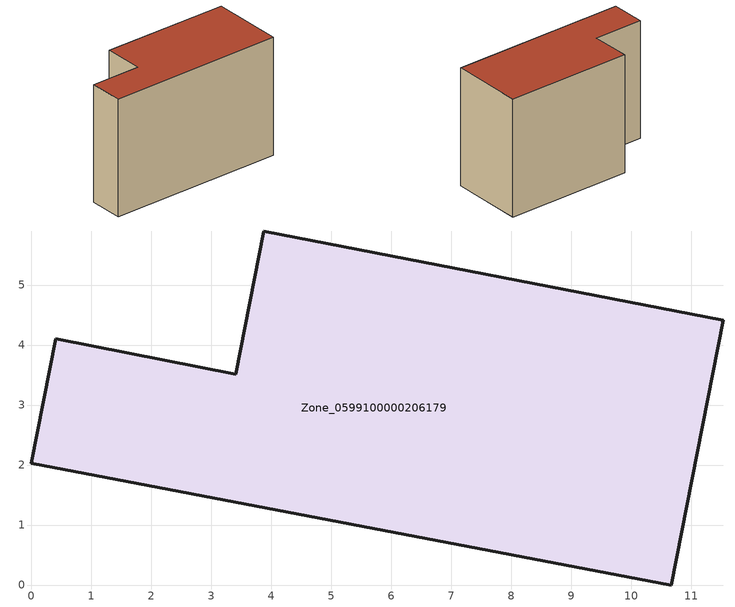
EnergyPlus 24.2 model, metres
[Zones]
Zone_0599100000206179
 floor ground (C_G): 10.67,0 0,2.03 0.41,4.1 3.41,3.51 3.88,5.9 11.54,4.41 z0
 wall outside (C_F): 10.67,0 11.54,4.41 3.88,5.9 3.41,3.51 0.41,4.1 0,2.03 10.67,0 z0:7.27
 roof outside (C_R): 0,2.03 10.67,0 11.54,4.41 3.88,5.9 3.41,3.51 0.41,4.1 z7.27
[BUILDING]
Pand.0599100000206179: North Axis=0; Terrain=City; Loads Convergence Tolerance Value=0.04; Temperature Convergence Tolerance Value=0.4; Solar Distribution=FullExterior; Maximum Number of Warmup Days=25; Minimum Number of Warmup Days=1
[Site:Location]
Rotterdam.The.Hague.AP_ZH_NLD Design_Conditions: Latitude=51.96; Longitude=4.45; Time Zone=1; Elevation=-4.5
[SITE:GROUNDTEMPERATURE:BUILDINGSURFACE]
18, 18, 18, 18, 18, 18, 18, 18, 18, 18, 18, 18
[MATERIAL] Thermal Absorptance=0.9; Solar Absorptance=0.7; Visible Absorptance=0.7
Name | Roughness | Thickness | Conductivity | Density | Specific Heat
G.TI.1946 | MediumSmooth | 0.15 | 1 | 540 | 1210
F.TI.1946 | Rough | 0.3 | 0.857143 | 1920 | 840
R.TI.1946 | MediumRough | 0.2 | 0.1 | 1500 | 1000
[CONSTRUCTION]
C_G: G.TI.1946
C_F: F.TI.1946
C_R: R.TI.1946
[ZONE]
Zone_0599100000206179: Type=1; Multiplier=1; Ceiling Height=Autocalculate; Volume=Autocalculate; Floor Area=autocalculate; Part of Total Floor Area=Yes
[ZONEINFILTRATION:DESIGNFLOWRATE]
Infil_Zone_0599100000206179: Zone or ZoneList or Space or SpaceList=Zone_0599100000206179; Schedule=AlwaysOn; Design Flow Rate Calculation Method=Flow/Area; Flow Rate per Floor Area=0.003; Constant Term Coefficient=1; Temperature Term Coefficient=0; Velocity Term Coefficient=0; Velocity Squared Term Coefficient=0
[HVACTEMPLATE:ZONE:IDEALLOADSAIRSYSTEM]
Zone_0599100000206179: Maximum Heating Supply Air Temperature=50; Minimum Cooling Supply Air Temperature=13; Maximum Heating Supply Air Humidity Ratio=0.0156; Minimum Cooling Supply Air Humidity Ratio=0.0077; Heating Limit=NoLimit; Cooling Limit=NoLimit; Dehumidification Control Type=ConstantSensibleHeatRatio; Cooling Sensible Heat Ratio=0.7; Dehumidification Setpoint=60; Humidification Control Type=None; Humidification Setpoint=30; Outdoor Air Method=None; Outdoor Air Flow Rate per Person=0.00944; Outdoor Air Flow Rate per Zone Floor Area=0; Outdoor Air Flow Rate per Zone=0; Demand Controlled Ventilation Type=None; Outdoor Air Economizer Type=NoEconomizer; Heat Recovery Type=None; Sensible Heat Recovery Effectiveness=0.7; Latent Heat Recovery Effectiveness=0.65
[ZONECONTROL:THERMOSTAT]
ThermostatControl_Zone_0599100000206179: Zone or ZoneList=Zone_0599100000206179; Control Type Schedule=DualSetpointControlType; Control 1=Thermostat_Zone_0599100000206179; Temperature Difference Between Cutout And Setpoint=0
[THERMOSTATSETPOINT:DUALSETPOINT]
Thermostat_Zone_0599100000206179: Heating Setpoint Temperature Schedule=HeatingSetpoint_Zone_0599100000206179; Cooling Setpoint Temperature Schedule=CoolingSetpoint_Zone_0599100000206179
[SCHEDULE:COMPACT]
HeatingSetpoint_Zone_0599100000206179: Through: 12/31, For: AllDays, Until: 24:00, 21
CoolingSetpoint_Zone_0599100000206179: Through: 12/31, For: AllDays, Until: 24:00, 24
DualSetpointControlType: Through: 12/31, For: AllDays, Until: 24:00, 4
AlwaysOn: Through: 12/31, For: AllDays, Until: 24:00, 1
